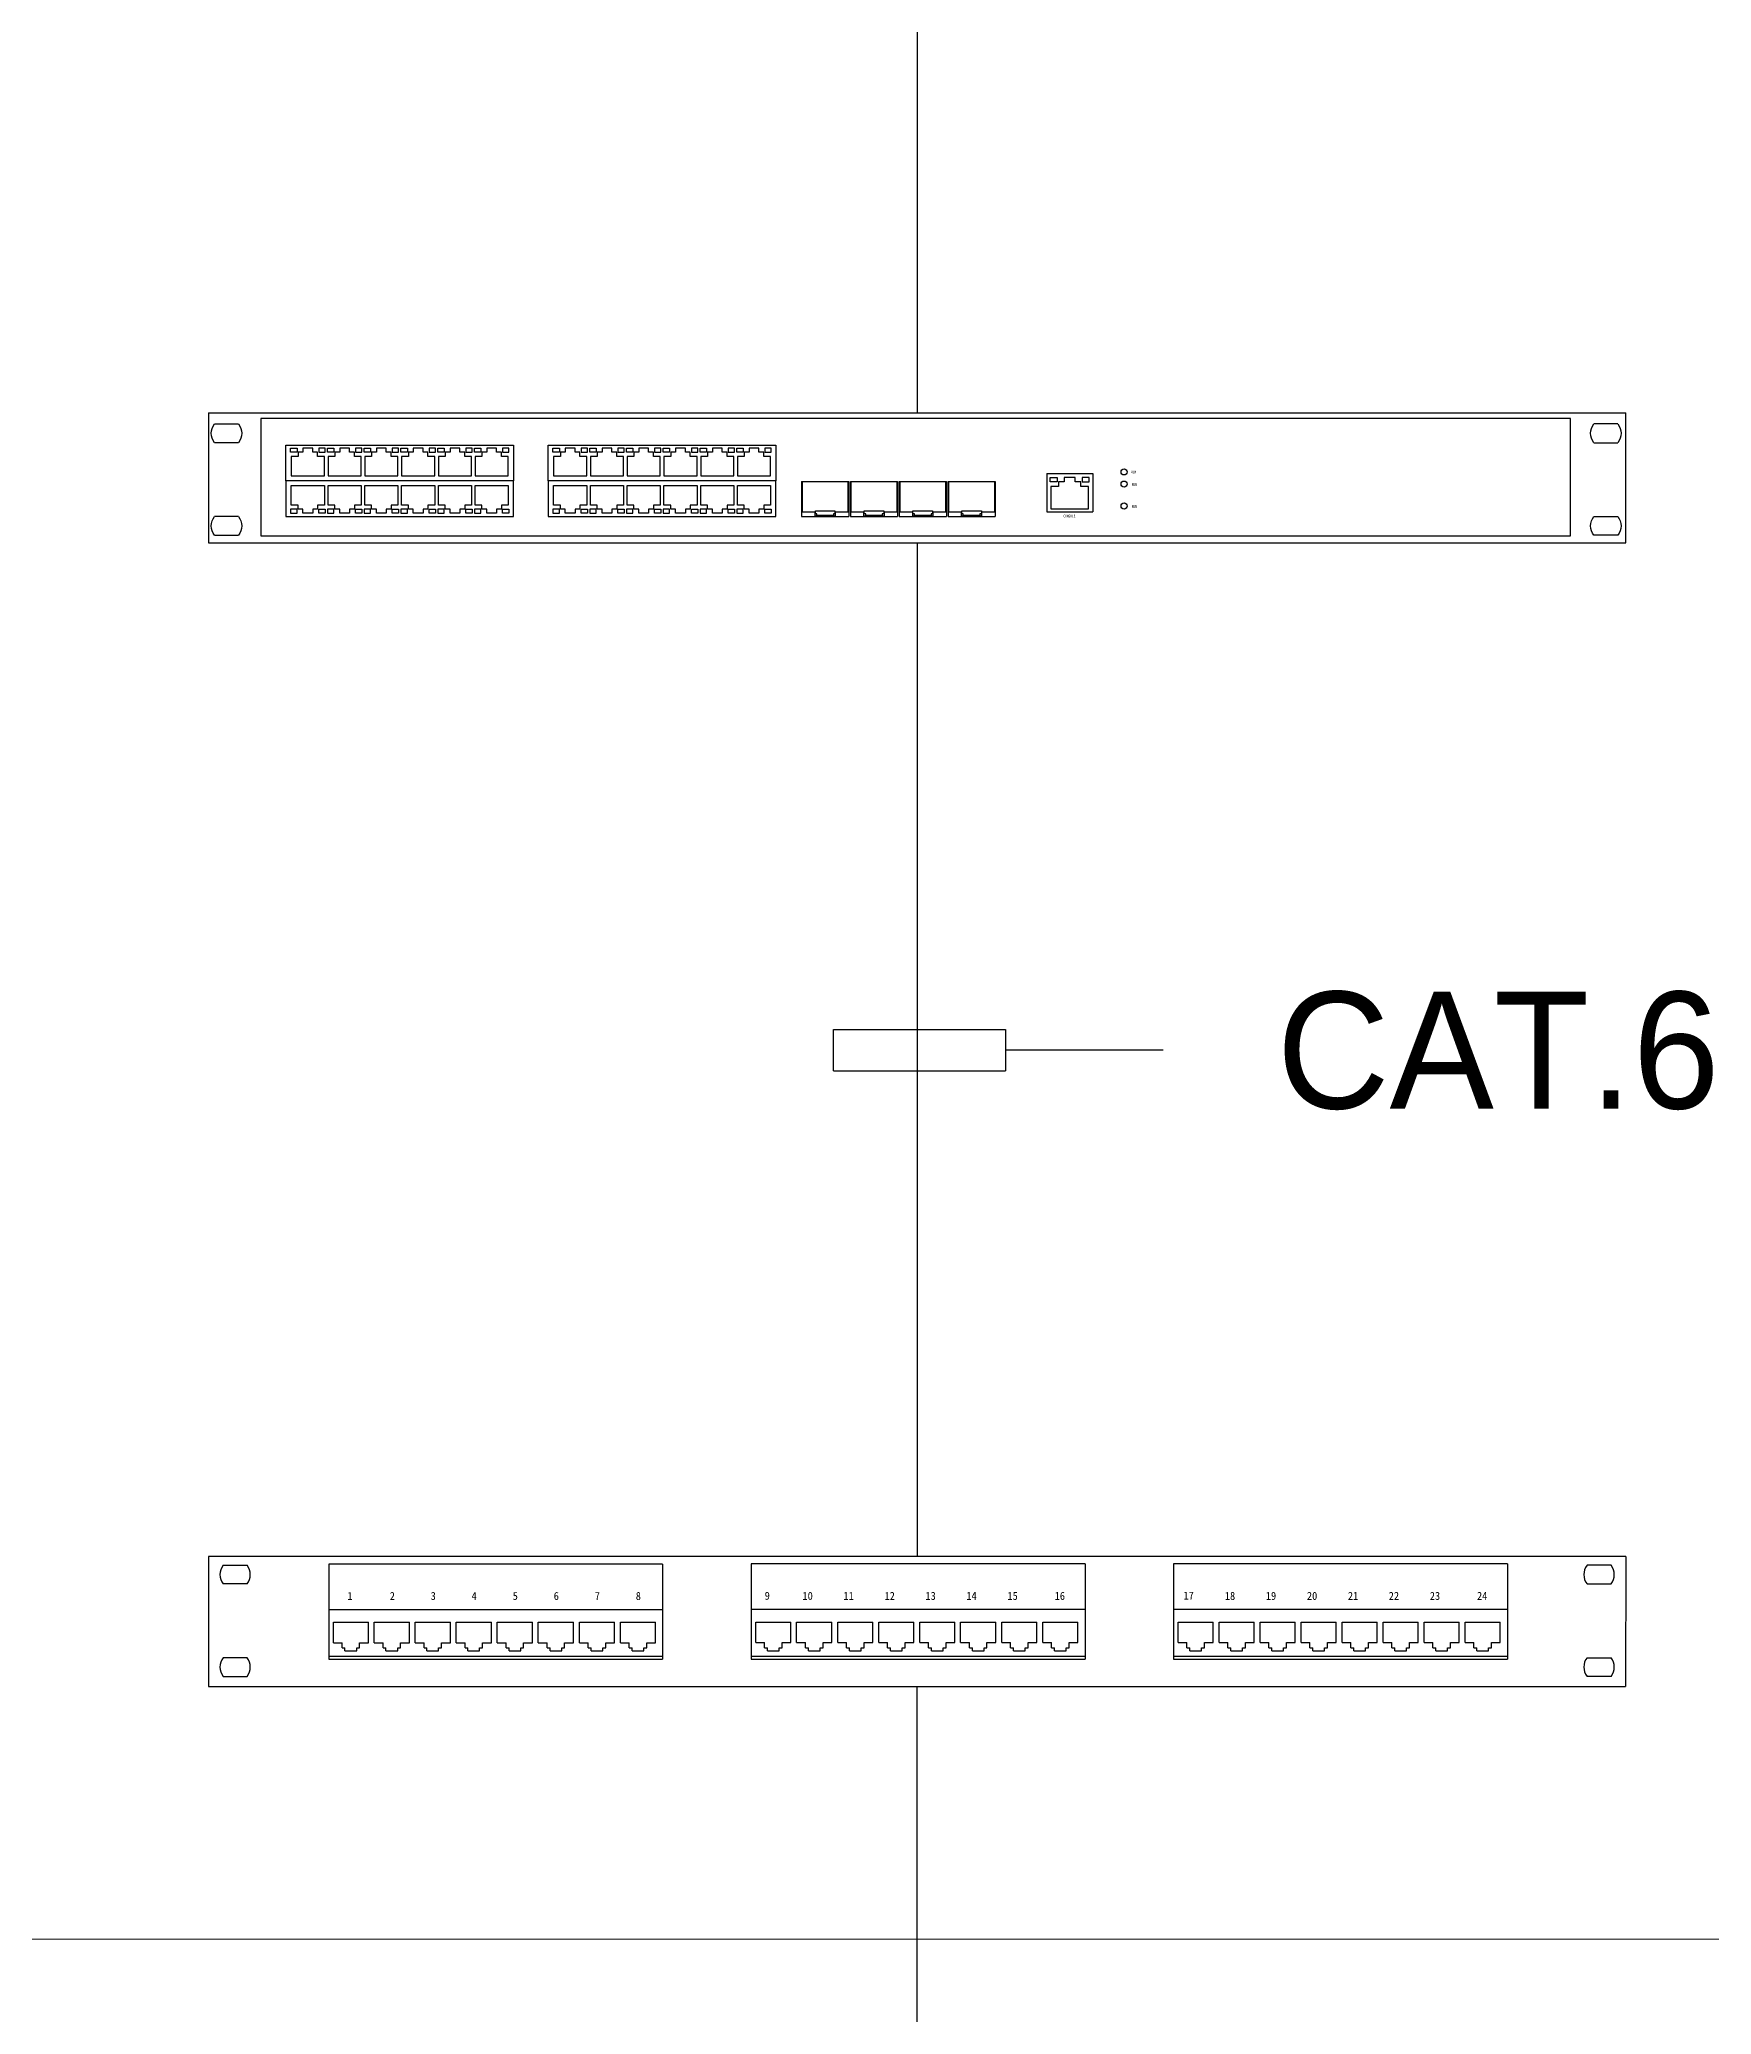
# Model space of a CAD drawing. Header units: millimetres. Extents: x 0 to 84100, y 0 to 29700.
# Drawn here: x 21038 to 22755, y 15582 to 17610 of the extents above; entities that cross this region are included whole.
import ezdxf
from ezdxf.enums import TextEntityAlignment as Align

# ---------------------------------------------------------------- set-up
doc = ezdxf.new("R2010")
doc.units = ezdxf.units.MM
doc.header["$LTSCALE"] = 1000
doc.layers.add('KEC-TEXT', color=6, linetype='Continuous')
doc.styles.add('나눔고딕', font='')
doc.styles.add('돋움체', font='')
doc.styles.get('나눔고딕').set_extended_font_data('나눔고딕')
doc.styles.get('돋움체').set_extended_font_data('DotumChe')

# ---------------------------------------------------------------- blocks, each defined once
blk = doc.blocks.new('*U21')
at = {"color": 0, "lineweight": -3}
for p, q in [((0, 44.5), (0, 0)), ((2.04, 40.65), (10.26, 40.65)), ((57.67, 42.53), (17.91, 42.53)), ((17.91, 42.53), (17.91, 2.38)), ((466.09, 42.53), (57.67, 42.53)), ((466.09, 2.38), (466.09, 42.53)), ((482.33, 40.65), (474.11, 40.65)), ((485, 0), (485, 44.5)), ((10.26, 34.23), (2.04, 34.23)), ((474.11, 34.23), (482.33, 34.23)), ((10.26, 8.96), (2.04, 8.96)), ((474.11, 8.96), (482.33, 8.96)), ((2.04, 2.54), (10.26, 2.54)), ((17.91, 2.38), (466.09, 2.38)), ((482.33, 2.54), (474.11, 2.54)), ((482.33, 2.54), (474.11, 2.54))]:
    blk.add_line(p, q, dxfattribs=at)
at = {"color": 0}
for p, q in [((0, 44.5), (485, 44.5)), ((26.5, 33.39), (104.42, 33.39)), ((26.5, 21.19), (26.5, 33.39)), ((28.1, 30.94), (28.1, 32.32)), ((28.1, 32.32), (30.29, 32.32)), ((30.29, 30.94), (28.1, 30.94)), ((28.34, 29.56), (28.34, 22.84)), ((30.64, 29.56), (28.34, 29.56)), ((30.29, 32.32), (30.29, 30.94)), ((32.32, 30.94), (30.64, 30.94)), ((30.64, 30.94), (30.64, 29.56)), ((35.68, 32.32), (32.32, 32.32)), ((32.32, 32.32), (32.32, 30.94)), ((35.68, 30.94), (35.68, 32.32)), ((37.35, 30.94), (35.68, 30.94)), ((37.35, 29.56), (37.35, 30.94)), ((39.65, 29.56), (37.35, 29.56)), ((39.89, 32.32), (37.7, 32.32)), ((37.7, 32.32), (37.7, 30.94)), ((37.7, 30.94), (39.89, 30.94)), ((39.65, 22.84), (39.65, 29.56)), ((39.89, 30.94), (39.89, 32.32)), ((40.69, 30.94), (40.69, 32.32)), ((40.69, 32.32), (42.87, 32.32)), ((42.87, 30.94), (40.69, 30.94)), ((40.93, 29.56), (40.93, 22.84)), ((43.22, 29.56), (40.93, 29.56)), ((42.87, 32.32), (42.87, 30.94)), ((44.9, 30.94), (43.22, 30.94)), ((43.22, 30.94), (43.22, 29.56)), ((48.26, 32.32), (44.9, 32.32)), ((44.9, 32.32), (44.9, 30.94)), ((48.26, 30.94), (48.26, 32.32)), ((49.94, 30.94), (48.26, 30.94)), ((49.94, 29.56), (49.94, 30.94)), ((52.24, 29.56), (49.94, 29.56)), ((52.47, 32.32), (50.29, 32.32)), ((50.29, 32.32), (50.29, 30.94)), ((50.29, 30.94), (52.47, 30.94)), ((52.24, 22.84), (52.24, 29.56)), ((52.47, 30.94), (52.47, 32.32)), ((53.28, 30.94), (53.28, 32.32)), ((53.28, 32.32), (55.46, 32.32)), ((55.46, 30.94), (53.28, 30.94)), ((53.51, 29.56), (53.51, 22.84)), ((55.81, 29.56), (53.51, 29.56)), ((55.46, 32.32), (55.46, 30.94)), ((57.49, 30.94), (55.81, 30.94)), ((55.81, 30.94), (55.81, 29.56)), ((60.85, 32.32), (57.49, 32.32)), ((57.49, 32.32), (57.49, 30.94)), ((60.85, 30.94), (60.85, 32.32)), ((62.53, 30.94), (60.85, 30.94)), ((62.53, 29.56), (62.53, 30.94)), ((64.82, 29.56), (62.53, 29.56)), ((65.06, 32.32), (62.88, 32.32)), ((62.88, 32.32), (62.88, 30.94)), ((62.88, 30.94), (65.06, 30.94)), ((64.82, 22.84), (64.82, 29.56)), ((65.06, 30.94), (65.06, 32.32)), ((65.86, 30.94), (65.86, 32.32)), ((65.86, 32.32), (68.05, 32.32)), ((68.05, 30.94), (65.86, 30.94)), ((66.1, 29.56), (66.1, 22.84)), ((68.4, 29.56), (66.1, 29.56)), ((68.05, 32.32), (68.05, 30.94)), ((70.07, 30.94), (68.4, 30.94)), ((68.4, 30.94), (68.4, 29.56)), ((73.43, 32.32), (70.07, 32.32)), ((70.07, 32.32), (70.07, 30.94)), ((73.43, 30.94), (73.43, 32.32)), ((75.11, 30.94), (73.43, 30.94)), ((75.11, 29.56), (75.11, 30.94)), ((77.41, 29.56), (75.11, 29.56)), ((77.65, 32.32), (75.46, 32.32)), ((75.46, 32.32), (75.46, 30.94)), ((75.46, 30.94), (77.65, 30.94)), ((77.41, 22.84), (77.41, 29.56)), ((77.65, 30.94), (77.65, 32.32)), ((78.45, 30.94), (78.45, 32.32)), ((78.45, 32.32), (80.63, 32.32)), ((80.63, 30.94), (78.45, 30.94)), ((78.68, 29.56), (78.68, 22.84)), ((80.98, 29.56), (78.68, 29.56)), ((80.63, 32.32), (80.63, 30.94)), ((82.66, 30.94), (80.98, 30.94)), ((80.98, 30.94), (80.98, 29.56)), ((86.02, 32.32), (82.66, 32.32)), ((82.66, 32.32), (82.66, 30.94)), ((86.02, 30.94), (86.02, 32.32)), ((87.7, 30.94), (86.02, 30.94)), ((87.7, 29.56), (87.7, 30.94)), ((90, 29.56), (87.7, 29.56)), ((90.23, 32.32), (88.05, 32.32)), ((88.05, 32.32), (88.05, 30.94)), ((88.05, 30.94), (90.23, 30.94)), ((90, 22.84), (90, 29.56)), ((90.23, 30.94), (90.23, 32.32)), ((91.03, 30.94), (91.03, 32.32)), ((91.03, 32.32), (93.22, 32.32)), ((93.22, 30.94), (91.03, 30.94)), ((91.27, 29.56), (91.27, 22.84)), ((93.57, 29.56), (91.27, 29.56)), ((93.22, 32.32), (93.22, 30.94)), ((95.25, 30.94), (93.57, 30.94)), ((93.57, 30.94), (93.57, 29.56)), ((98.61, 32.32), (95.25, 32.32)), ((95.25, 32.32), (95.25, 30.94)), ((98.61, 30.94), (98.61, 32.32)), ((100.29, 30.94), (98.61, 30.94)), ((100.29, 29.56), (100.29, 30.94)), ((102.58, 29.56), (100.29, 29.56)), ((102.82, 32.32), (100.63, 32.32)), ((100.63, 32.32), (100.63, 30.94)), ((100.63, 30.94), (102.82, 30.94)), ((102.58, 22.84), (102.58, 29.56)), ((102.82, 30.94), (102.82, 32.32)), ((104.42, 33.39), (104.42, 21.19)), ((116.28, 33.39), (194.2, 33.39)), ((116.28, 21.19), (116.28, 33.39)), ((117.88, 30.94), (117.88, 32.32)), ((117.88, 32.32), (120.07, 32.32)), ((120.07, 30.94), (117.88, 30.94)), ((118.12, 29.56), (118.12, 22.84)), ((120.42, 29.56), (118.12, 29.56)), ((120.07, 32.32), (120.07, 30.94)), ((122.1, 30.94), (120.42, 30.94)), ((120.42, 30.94), (120.42, 29.56)), ((125.45, 32.32), (122.1, 32.32)), ((122.1, 32.32), (122.1, 30.94)), ((125.45, 30.94), (125.45, 32.32)), ((127.13, 30.94), (125.45, 30.94)), ((127.13, 29.56), (127.13, 30.94)), ((129.43, 29.56), (127.13, 29.56)), ((129.67, 32.32), (127.48, 32.32)), ((127.48, 32.32), (127.48, 30.94)), ((127.48, 30.94), (129.67, 30.94)), ((129.43, 22.84), (129.43, 29.56)), ((129.67, 30.94), (129.67, 32.32)), ((130.47, 30.94), (130.47, 32.32)), ((130.47, 32.32), (132.65, 32.32)), ((132.65, 30.94), (130.47, 30.94)), ((130.7, 29.56), (130.7, 22.84)), ((133, 29.56), (130.7, 29.56)), ((132.65, 32.32), (132.65, 30.94)), ((134.68, 30.94), (133, 30.94)), ((133, 30.94), (133, 29.56)), ((138.04, 32.32), (134.68, 32.32)), ((134.68, 32.32), (134.68, 30.94)), ((138.04, 30.94), (138.04, 32.32)), ((139.72, 30.94), (138.04, 30.94)), ((139.72, 29.56), (139.72, 30.94)), ((142.02, 29.56), (139.72, 29.56)), ((142.25, 32.32), (140.07, 32.32)), ((140.07, 32.32), (140.07, 30.94)), ((140.07, 30.94), (142.25, 30.94)), ((142.02, 22.84), (142.02, 29.56)), ((142.25, 30.94), (142.25, 32.32)), ((143.05, 30.94), (143.05, 32.32)), ((143.05, 32.32), (145.24, 32.32)), ((145.24, 30.94), (143.05, 30.94)), ((143.29, 29.56), (143.29, 22.84)), ((145.59, 29.56), (143.29, 29.56)), ((145.24, 32.32), (145.24, 30.94)), ((147.27, 30.94), (145.59, 30.94)), ((145.59, 30.94), (145.59, 29.56)), ((150.63, 32.32), (147.27, 32.32)), ((147.27, 32.32), (147.27, 30.94)), ((150.63, 30.94), (150.63, 32.32)), ((152.31, 30.94), (150.63, 30.94)), ((152.31, 29.56), (152.31, 30.94)), ((154.6, 29.56), (152.31, 29.56)), ((154.84, 32.32), (152.66, 32.32)), ((152.66, 32.32), (152.66, 30.94)), ((152.66, 30.94), (154.84, 30.94)), ((154.6, 22.84), (154.6, 29.56)), ((154.84, 30.94), (154.84, 32.32)), ((155.64, 30.94), (155.64, 32.32)), ((155.64, 32.32), (157.82, 32.32)), ((157.82, 30.94), (155.64, 30.94)), ((155.88, 29.56), (155.88, 22.84)), ((158.17, 29.56), (155.88, 29.56)), ((157.82, 32.32), (157.82, 30.94)), ((159.85, 30.94), (158.17, 30.94)), ((158.17, 30.94), (158.17, 29.56)), ((163.21, 32.32), (159.85, 32.32)), ((159.85, 32.32), (159.85, 30.94)), ((163.21, 30.94), (163.21, 32.32)), ((164.89, 30.94), (163.21, 30.94)), ((164.89, 29.56), (164.89, 30.94)), ((167.19, 29.56), (164.89, 29.56)), ((167.42, 32.32), (165.24, 32.32)), ((165.24, 32.32), (165.24, 30.94)), ((165.24, 30.94), (167.42, 30.94)), ((167.19, 22.84), (167.19, 29.56)), ((167.42, 30.94), (167.42, 32.32)), ((168.23, 30.94), (168.23, 32.32)), ((168.23, 32.32), (170.41, 32.32)), ((170.41, 30.94), (168.23, 30.94)), ((168.46, 29.56), (168.46, 22.84)), ((170.76, 29.56), (168.46, 29.56)), ((170.41, 32.32), (170.41, 30.94)), ((172.44, 30.94), (170.76, 30.94)), ((170.76, 30.94), (170.76, 29.56)), ((175.8, 32.32), (172.44, 32.32)), ((172.44, 32.32), (172.44, 30.94)), ((175.8, 30.94), (175.8, 32.32)), ((177.48, 30.94), (175.8, 30.94)), ((177.48, 29.56), (177.48, 30.94)), ((179.77, 29.56), (177.48, 29.56)), ((180.01, 32.32), (177.83, 32.32)), ((177.83, 32.32), (177.83, 30.94)), ((177.83, 30.94), (180.01, 30.94)), ((179.77, 22.84), (179.77, 29.56)), ((180.01, 30.94), (180.01, 32.32)), ((180.81, 30.94), (180.81, 32.32)), ((180.81, 32.32), (183, 32.32)), ((183, 30.94), (180.81, 30.94)), ((181.05, 29.56), (181.05, 22.84)), ((183.35, 29.56), (181.05, 29.56)), ((183, 32.32), (183, 30.94)), ((185.03, 30.94), (183.35, 30.94)), ((183.35, 30.94), (183.35, 29.56)), ((188.38, 32.32), (185.03, 32.32)), ((185.03, 32.32), (185.03, 30.94)), ((188.38, 30.94), (188.38, 32.32)), ((190.06, 30.94), (188.38, 30.94)), ((190.06, 29.56), (190.06, 30.94)), ((192.36, 29.56), (190.06, 29.56)), ((192.6, 32.32), (190.41, 32.32)), ((190.41, 32.32), (190.41, 30.94)), ((190.41, 30.94), (192.6, 30.94)), ((192.36, 22.84), (192.36, 29.56)), ((192.6, 30.94), (192.6, 32.32)), ((194.2, 33.39), (194.2, 21.19)), ((104.42, 21.19), (26.5, 21.19)), ((104.42, 21.19), (26.5, 21.19)), ((26.5, 21.19), (26.5, 9)), ((28.34, 22.84), (39.65, 22.84)), ((40.93, 22.84), (52.24, 22.84)), ((53.51, 22.84), (64.82, 22.84)), ((66.1, 22.84), (77.41, 22.84)), ((78.68, 22.84), (90, 22.84)), ((91.27, 22.84), (102.58, 22.84)), ((104.42, 9), (104.42, 21.19)), ((194.2, 21.19), (116.28, 21.19)), ((194.2, 21.19), (116.28, 21.19)), ((116.28, 21.19), (116.28, 9)), ((118.12, 22.84), (129.43, 22.84)), ((130.7, 22.84), (142.02, 22.84)), ((143.29, 22.84), (154.6, 22.84)), ((155.88, 22.84), (167.19, 22.84)), ((168.46, 22.84), (179.77, 22.84)), ((181.05, 22.84), (192.36, 22.84)), ((194.2, 9), (194.2, 21.19)), ((218.94, 20.82), (203.13, 20.82)), ((203.13, 20.82), (203.13, 10.54)), ((218.94, 10.54), (218.94, 20.82)), ((235.65, 20.82), (219.84, 20.82)), ((219.84, 20.82), (219.84, 10.54)), ((235.65, 10.54), (235.65, 20.82)), ((252.35, 20.82), (236.54, 20.82)), ((236.54, 20.82), (236.54, 10.54)), ((252.35, 10.54), (252.35, 20.82)), ((269.06, 20.82), (253.25, 20.82)), ((253.25, 20.82), (253.25, 10.54)), ((269.06, 10.54), (269.06, 20.82)), ((287.99, 20.79), (287.99, 22.36)), ((287.99, 22.36), (290.48, 22.36)), ((290.48, 20.79), (287.99, 20.79)), ((290.48, 22.36), (290.48, 20.79)), ((292.79, 20.79), (290.88, 20.79)), ((290.88, 20.79), (290.88, 19.22)), ((296.62, 22.36), (292.79, 22.36)), ((292.79, 22.36), (292.79, 20.79)), ((296.62, 20.79), (296.62, 22.36)), ((298.54, 20.79), (296.62, 20.79)), ((298.54, 19.22), (298.54, 20.79)), ((301.43, 22.36), (298.94, 22.36)), ((298.94, 22.36), (298.94, 20.79)), ((298.94, 20.79), (301.43, 20.79)), ((301.43, 20.79), (301.43, 22.36)), ((28.34, 12.82), (28.34, 19.55)), ((28.34, 19.55), (39.65, 19.55)), ((39.65, 19.55), (39.65, 12.82)), ((40.93, 12.82), (40.93, 19.55)), ((40.93, 19.55), (52.24, 19.55)), ((52.24, 19.55), (52.24, 12.82)), ((53.51, 12.82), (53.51, 19.55)), ((53.51, 19.55), (64.82, 19.55)), ((64.82, 19.55), (64.82, 12.82)), ((66.1, 12.82), (66.1, 19.55)), ((66.1, 19.55), (77.41, 19.55)), ((77.41, 19.55), (77.41, 12.82)), ((78.68, 12.82), (78.68, 19.55)), ((78.68, 19.55), (90, 19.55)), ((90, 19.55), (90, 12.82)), ((91.27, 12.82), (91.27, 19.55)), ((91.27, 19.55), (102.58, 19.55)), ((102.58, 19.55), (102.58, 12.82)), ((118.12, 12.82), (118.12, 19.55)), ((118.12, 19.55), (129.43, 19.55)), ((129.43, 19.55), (129.43, 12.82)), ((130.7, 12.82), (130.7, 19.55)), ((130.7, 19.55), (142.02, 19.55)), ((142.02, 19.55), (142.02, 12.82)), ((143.29, 12.82), (143.29, 19.55)), ((143.29, 19.55), (154.6, 19.55)), ((154.6, 19.55), (154.6, 12.82)), ((155.88, 12.82), (155.88, 19.55)), ((155.88, 19.55), (167.19, 19.55)), ((167.19, 19.55), (167.19, 12.82)), ((168.46, 12.82), (168.46, 19.55)), ((168.46, 19.55), (179.77, 19.55)), ((179.77, 19.55), (179.77, 12.82)), ((181.05, 12.82), (181.05, 19.55)), ((181.05, 19.55), (192.36, 19.55)), ((192.36, 19.55), (192.36, 12.82)), ((288.26, 19.22), (288.26, 11.55)), ((290.88, 19.22), (288.26, 19.22)), ((301.16, 19.22), (298.54, 19.22)), ((301.16, 11.55), (301.16, 19.22)), ((26.5, 9), (104.42, 9)), ((30.29, 11.45), (28.1, 11.45)), ((28.1, 11.45), (28.1, 10.07)), ((28.1, 10.07), (30.29, 10.07)), ((30.64, 12.82), (28.34, 12.82)), ((30.29, 10.07), (30.29, 11.45)), ((30.64, 11.45), (30.64, 12.82)), ((32.32, 11.45), (30.64, 11.45)), ((32.32, 10.07), (32.32, 11.45)), ((35.68, 10.07), (32.32, 10.07)), ((37.35, 11.45), (35.68, 11.45)), ((35.68, 11.45), (35.68, 10.07)), ((39.65, 12.82), (37.35, 12.82)), ((37.35, 12.82), (37.35, 11.45)), ((37.7, 11.45), (39.89, 11.45)), ((37.7, 10.07), (37.7, 11.45)), ((39.89, 10.07), (37.7, 10.07)), ((39.89, 11.45), (39.89, 10.07)), ((42.87, 11.45), (40.69, 11.45)), ((40.69, 11.45), (40.69, 10.07)), ((40.69, 10.07), (42.87, 10.07)), ((43.22, 12.82), (40.93, 12.82)), ((42.87, 10.07), (42.87, 11.45)), ((43.22, 11.45), (43.22, 12.82)), ((44.9, 11.45), (43.22, 11.45)), ((44.9, 10.07), (44.9, 11.45)), ((48.26, 10.07), (44.9, 10.07)), ((49.94, 11.45), (48.26, 11.45)), ((48.26, 11.45), (48.26, 10.07)), ((52.24, 12.82), (49.94, 12.82)), ((49.94, 12.82), (49.94, 11.45)), ((50.29, 11.45), (52.47, 11.45)), ((50.29, 10.07), (50.29, 11.45)), ((52.47, 10.07), (50.29, 10.07)), ((52.47, 11.45), (52.47, 10.07)), ((55.46, 11.45), (53.28, 11.45)), ((53.28, 11.45), (53.28, 10.07)), ((53.28, 10.07), (55.46, 10.07)), ((55.81, 12.82), (53.51, 12.82)), ((55.46, 10.07), (55.46, 11.45)), ((55.81, 11.45), (55.81, 12.82)), ((57.49, 11.45), (55.81, 11.45)), ((57.49, 10.07), (57.49, 11.45)), ((60.85, 10.07), (57.49, 10.07)), ((62.53, 11.45), (60.85, 11.45)), ((60.85, 11.45), (60.85, 10.07)), ((64.82, 12.82), (62.53, 12.82)), ((62.53, 12.82), (62.53, 11.45)), ((62.88, 11.45), (65.06, 11.45)), ((62.88, 10.07), (62.88, 11.45)), ((65.06, 10.07), (62.88, 10.07)), ((65.06, 11.45), (65.06, 10.07)), ((68.05, 11.45), (65.86, 11.45)), ((65.86, 11.45), (65.86, 10.07)), ((65.86, 10.07), (68.05, 10.07)), ((68.4, 12.82), (66.1, 12.82)), ((68.05, 10.07), (68.05, 11.45)), ((68.4, 11.45), (68.4, 12.82)), ((70.07, 11.45), (68.4, 11.45)), ((70.07, 10.07), (70.07, 11.45)), ((73.43, 10.07), (70.07, 10.07)), ((75.11, 11.45), (73.43, 11.45)), ((73.43, 11.45), (73.43, 10.07)), ((77.41, 12.82), (75.11, 12.82)), ((75.11, 12.82), (75.11, 11.45)), ((75.46, 11.45), (77.65, 11.45)), ((75.46, 10.07), (75.46, 11.45)), ((77.65, 10.07), (75.46, 10.07)), ((77.65, 11.45), (77.65, 10.07)), ((80.63, 11.45), (78.45, 11.45)), ((78.45, 11.45), (78.45, 10.07)), ((78.45, 10.07), (80.63, 10.07)), ((80.98, 12.82), (78.68, 12.82)), ((80.63, 10.07), (80.63, 11.45)), ((80.98, 11.45), (80.98, 12.82)), ((82.66, 11.45), (80.98, 11.45)), ((82.66, 10.07), (82.66, 11.45)), ((86.02, 10.07), (82.66, 10.07)), ((87.7, 11.45), (86.02, 11.45)), ((86.02, 11.45), (86.02, 10.07)), ((90, 12.82), (87.7, 12.82)), ((87.7, 12.82), (87.7, 11.45)), ((88.05, 11.45), (90.23, 11.45)), ((88.05, 10.07), (88.05, 11.45)), ((90.23, 10.07), (88.05, 10.07)), ((90.23, 11.45), (90.23, 10.07)), ((93.22, 11.45), (91.03, 11.45)), ((91.03, 11.45), (91.03, 10.07)), ((91.03, 10.07), (93.22, 10.07)), ((93.57, 12.82), (91.27, 12.82)), ((93.22, 10.07), (93.22, 11.45)), ((93.57, 11.45), (93.57, 12.82)), ((95.25, 11.45), (93.57, 11.45)), ((95.25, 10.07), (95.25, 11.45)), ((98.61, 10.07), (95.25, 10.07)), ((100.29, 11.45), (98.61, 11.45)), ((98.61, 11.45), (98.61, 10.07)), ((102.58, 12.82), (100.29, 12.82)), ((100.29, 12.82), (100.29, 11.45)), ((100.63, 11.45), (102.82, 11.45)), ((100.63, 10.07), (100.63, 11.45)), ((102.82, 10.07), (100.63, 10.07)), ((102.82, 11.45), (102.82, 10.07)), ((116.28, 9), (194.2, 9)), ((120.07, 11.45), (117.88, 11.45)), ((117.88, 11.45), (117.88, 10.07)), ((117.88, 10.07), (120.07, 10.07)), ((120.42, 12.82), (118.12, 12.82)), ((120.07, 10.07), (120.07, 11.45)), ((120.42, 11.45), (120.42, 12.82)), ((122.1, 11.45), (120.42, 11.45)), ((122.1, 10.07), (122.1, 11.45)), ((125.45, 10.07), (122.1, 10.07)), ((127.13, 11.45), (125.45, 11.45)), ((125.45, 11.45), (125.45, 10.07)), ((129.43, 12.82), (127.13, 12.82)), ((127.13, 12.82), (127.13, 11.45)), ((127.48, 11.45), (129.67, 11.45)), ((127.48, 10.07), (127.48, 11.45)), ((129.67, 10.07), (127.48, 10.07)), ((129.67, 11.45), (129.67, 10.07)), ((132.65, 11.45), (130.47, 11.45)), ((130.47, 11.45), (130.47, 10.07)), ((130.47, 10.07), (132.65, 10.07)), ((133, 12.82), (130.7, 12.82)), ((132.65, 10.07), (132.65, 11.45)), ((133, 11.45), (133, 12.82)), ((134.68, 11.45), (133, 11.45)), ((134.68, 10.07), (134.68, 11.45)), ((138.04, 10.07), (134.68, 10.07)), ((139.72, 11.45), (138.04, 11.45)), ((138.04, 11.45), (138.04, 10.07)), ((142.02, 12.82), (139.72, 12.82)), ((139.72, 12.82), (139.72, 11.45)), ((140.07, 11.45), (142.25, 11.45)), ((140.07, 10.07), (140.07, 11.45)), ((142.25, 10.07), (140.07, 10.07)), ((142.25, 11.45), (142.25, 10.07)), ((145.24, 11.45), (143.05, 11.45)), ((143.05, 11.45), (143.05, 10.07)), ((143.05, 10.07), (145.24, 10.07)), ((145.59, 12.82), (143.29, 12.82)), ((145.24, 10.07), (145.24, 11.45)), ((145.59, 11.45), (145.59, 12.82)), ((147.27, 11.45), (145.59, 11.45)), ((147.27, 10.07), (147.27, 11.45)), ((150.63, 10.07), (147.27, 10.07)), ((152.31, 11.45), (150.63, 11.45)), ((150.63, 11.45), (150.63, 10.07)), ((154.6, 12.82), (152.31, 12.82)), ((152.31, 12.82), (152.31, 11.45)), ((152.66, 11.45), (154.84, 11.45)), ((152.66, 10.07), (152.66, 11.45)), ((154.84, 10.07), (152.66, 10.07)), ((154.84, 11.45), (154.84, 10.07)), ((157.82, 11.45), (155.64, 11.45)), ((155.64, 11.45), (155.64, 10.07)), ((155.64, 10.07), (157.82, 10.07)), ((158.17, 12.82), (155.88, 12.82)), ((157.82, 10.07), (157.82, 11.45)), ((158.17, 11.45), (158.17, 12.82)), ((159.85, 11.45), (158.17, 11.45)), ((159.85, 10.07), (159.85, 11.45)), ((163.21, 10.07), (159.85, 10.07)), ((164.89, 11.45), (163.21, 11.45)), ((163.21, 11.45), (163.21, 10.07)), ((167.19, 12.82), (164.89, 12.82)), ((164.89, 12.82), (164.89, 11.45)), ((165.24, 11.45), (167.42, 11.45)), ((165.24, 10.07), (165.24, 11.45)), ((167.42, 10.07), (165.24, 10.07)), ((167.42, 11.45), (167.42, 10.07)), ((170.41, 11.45), (168.23, 11.45)), ((168.23, 11.45), (168.23, 10.07)), ((168.23, 10.07), (170.41, 10.07)), ((170.76, 12.82), (168.46, 12.82)), ((170.41, 10.07), (170.41, 11.45)), ((170.76, 11.45), (170.76, 12.82)), ((172.44, 11.45), (170.76, 11.45)), ((172.44, 10.07), (172.44, 11.45)), ((175.8, 10.07), (172.44, 10.07)), ((177.48, 11.45), (175.8, 11.45)), ((175.8, 11.45), (175.8, 10.07)), ((179.77, 12.82), (177.48, 12.82)), ((177.48, 12.82), (177.48, 11.45)), ((177.83, 11.45), (180.01, 11.45)), ((177.83, 10.07), (177.83, 11.45)), ((180.01, 10.07), (177.83, 10.07)), ((180.01, 11.45), (180.01, 10.07)), ((183, 11.45), (180.81, 11.45)), ((180.81, 11.45), (180.81, 10.07)), ((180.81, 10.07), (183, 10.07)), ((183.35, 12.82), (181.05, 12.82)), ((183, 10.07), (183, 11.45)), ((183.35, 11.45), (183.35, 12.82)), ((185.03, 11.45), (183.35, 11.45)), ((185.03, 10.07), (185.03, 11.45)), ((188.38, 10.07), (185.03, 10.07)), ((190.06, 11.45), (188.38, 11.45)), ((188.38, 11.45), (188.38, 10.07)), ((192.36, 12.82), (190.06, 12.82)), ((190.06, 12.82), (190.06, 11.45)), ((190.41, 11.45), (192.6, 11.45)), ((190.41, 10.07), (190.41, 11.45)), ((192.6, 10.07), (190.41, 10.07)), ((192.6, 11.45), (192.6, 10.07)), ((203.13, 10.54), (207.48, 10.54)), ((207.48, 10.54), (207.48, 9.14)), ((207.48, 9.14), (214.6, 9.14)), ((207.68, 10.92), (214.4, 10.92)), ((207.68, 9.87), (207.68, 10.92)), ((208.21, 9.87), (207.68, 9.87)), ((208.21, 9.34), (208.21, 9.87)), ((213.87, 9.34), (208.21, 9.34)), ((214.4, 9.87), (213.87, 9.87)), ((213.87, 9.87), (213.87, 9.34)), ((214.4, 10.92), (214.4, 9.87)), ((214.6, 9.14), (214.6, 10.54)), ((214.6, 10.54), (218.94, 10.54)), ((219.84, 10.54), (224.18, 10.54)), ((224.18, 10.54), (224.18, 9.14)), ((224.18, 9.14), (231.3, 9.14)), ((224.38, 10.92), (231.1, 10.92)), ((224.38, 9.87), (224.38, 10.92)), ((224.91, 9.87), (224.38, 9.87)), ((224.91, 9.34), (224.91, 9.87)), ((230.57, 9.34), (224.91, 9.34)), ((231.1, 9.87), (230.57, 9.87)), ((230.57, 9.87), (230.57, 9.34)), ((231.1, 10.92), (231.1, 9.87)), ((231.3, 9.14), (231.3, 10.54)), ((231.3, 10.54), (235.65, 10.54)), ((236.54, 10.54), (240.89, 10.54)), ((240.89, 10.54), (240.89, 9.14)), ((240.89, 9.14), (248.01, 9.14)), ((241.09, 10.92), (247.81, 10.92)), ((241.09, 9.87), (241.09, 10.92)), ((241.62, 9.87), (241.09, 9.87)), ((241.62, 9.34), (241.62, 9.87)), ((247.28, 9.34), (241.62, 9.34)), ((247.81, 9.87), (247.28, 9.87)), ((247.28, 9.87), (247.28, 9.34)), ((247.81, 10.92), (247.81, 9.87)), ((248.01, 9.14), (248.01, 10.54)), ((248.01, 10.54), (252.35, 10.54)), ((253.25, 10.54), (257.59, 10.54)), ((257.59, 10.54), (257.59, 9.14)), ((257.59, 9.14), (264.71, 9.14)), ((257.79, 10.92), (264.51, 10.92)), ((257.79, 9.87), (257.79, 10.92)), ((258.32, 9.87), (257.79, 9.87)), ((258.32, 9.34), (258.32, 9.87)), ((263.98, 9.34), (258.32, 9.34)), ((264.51, 9.87), (263.98, 9.87)), ((263.98, 9.87), (263.98, 9.34)), ((264.51, 10.92), (264.51, 9.87)), ((264.71, 9.14), (264.71, 10.54)), ((264.71, 10.54), (269.06, 10.54)), ((288.26, 11.55), (301.16, 11.55)), ((0, 0), (485, 0))]:
    blk.add_line(p, q, dxfattribs=at)
at = {"color": 0, "ltscale": 2}
for p, q in [((202.96, 20.98), (202.96, 8.93)), ((202.96, 20.98), (219.11, 20.98)), ((219.11, 20.98), (219.11, 8.93)), ((219.67, 20.98), (219.67, 8.93)), ((219.67, 20.98), (235.82, 20.98)), ((235.82, 20.98), (235.82, 8.93)), ((236.37, 20.98), (236.37, 8.93)), ((236.37, 20.98), (252.52, 20.98)), ((252.52, 20.98), (252.52, 8.93)), ((253.08, 20.98), (253.08, 8.93)), ((253.08, 20.98), (269.23, 20.98)), ((269.23, 20.98), (269.23, 8.93)), ((286.85, 23.74), (286.85, 10.56)), ((286.85, 23.74), (302.64, 23.74)), ((302.64, 23.74), (302.64, 10.56)), ((202.96, 8.93), (219.11, 8.93)), ((219.67, 8.93), (235.82, 8.93)), ((236.37, 8.93), (252.52, 8.93)), ((253.08, 8.93), (269.23, 8.93)), ((286.85, 10.56), (302.64, 10.56))]:
    blk.add_line(p, q, dxfattribs=at)
at = {"color": 0}
for centre in [(313.33, 24.21), (313.33, 20.08), (313.33, 12.56)]:
    blk.add_circle(centre, 1.03, dxfattribs=at)
at = {"color": 0, "lineweight": -3, "extrusion": (0, 0, -1)}
for centre, major_axis, start_param, end_param in [((6.15, 37.44), (-5.21, 0), -0.663497, 0.662249), ((6.15, 37.44), (5.21, 0), -0.662187, 0.663558), ((478.22, 37.44), (-5.21, 0.01), -0.663982, 0.661763), ((478.22, 37.44), (5.21, 0), -0.662169, 0.663577), ((6.15, 5.75), (5.21, 0), 2.479192, 3.804938), ((6.15, 5.75), (-5.21, 0), 2.478201, 3.803946), ((478.22, 5.75), (5.21, 0), 2.479663, 3.805409), ((478.22, 5.75), (-5.21, 0), 2.478187, 3.803932)]:
    blk.add_ellipse(centre, major_axis=major_axis, ratio=1, start_param=start_param, end_param=end_param, dxfattribs=at)
at = {"color": 0, "lineweight": -3, "style": '돋움체', "width": 0.8}
for s, p in [('ALM', (315.73, 23.72)), ('RUN', (315.96, 19.44)), ('CONSOLE', (292.55, 8.66)), ('RUN', (315.96, 11.92))]:
    blk.add_text(s, height=0.939, dxfattribs=at).set_placement(p)
blk = doc.blocks.new('PPANEL')
at = {"color": 0, "lineweight": -3}
for p, q in [((0, 1906), (0, 0)), ((20777, 1906), (0, 1906)), ((214, 1779), (565, 1779)), ((1765, 1796), (1765, 401)), ((6658, 1796), (1765, 1796)), ((6658, 1796), (6658, 401)), ((12850, 1797), (7957, 1797)), ((7957, 1797), (7957, 402)), ((12850, 1797), (12850, 402)), ((19043, 1797), (14149, 1797)), ((14149, 1797), (14149, 402)), ((19043, 1797), (19043, 402)), ((20562, 1779), (20210, 1779)), ((20777, 1906), (20776, 0)), ((565, 1504), (214, 1504)), ((20210, 1504), (20562, 1504)), ((1765, 1131), (6658, 1131)), ((1830, 642), (1830, 943)), ((1830, 943), (2345, 943)), ((2345, 642), (2345, 943)), ((2430, 642), (2430, 943)), ((2430, 943), (2945, 943)), ((2945, 642), (2945, 943)), ((3031, 642), (3031, 943)), ((3031, 943), (3546, 943)), ((3546, 642), (3546, 943)), ((3632, 642), (3632, 943)), ((3632, 943), (4147, 943)), ((4147, 642), (4147, 943)), ((4234, 642), (4234, 943)), ((4234, 943), (4749, 943)), ((4749, 642), (4749, 943)), ((4835, 642), (4835, 943)), ((4835, 943), (5350, 943)), ((5350, 642), (5350, 943)), ((5437, 642), (5437, 943)), ((5437, 943), (5952, 943)), ((5952, 642), (5952, 943)), ((6038, 642), (6038, 943)), ((6038, 943), (6553, 943)), ((6553, 642), (6553, 943)), ((7957, 1132), (12850, 1132)), ((8022, 643), (8022, 943)), ((8022, 943), (8537, 943)), ((8537, 643), (8537, 943)), ((8622, 643), (8622, 943)), ((8622, 943), (9137, 943)), ((9137, 643), (9137, 943)), ((9225, 643), (9225, 943)), ((9225, 943), (9740, 943)), ((9740, 643), (9740, 943)), ((9825, 643), (9825, 943)), ((9825, 943), (10340, 943)), ((10340, 643), (10340, 943)), ((10426, 943), (10941, 943)), ((10426, 643), (10426, 943)), ((10941, 643), (10941, 943)), ((11027, 643), (11027, 943)), ((11027, 943), (11542, 943)), ((11542, 643), (11542, 943)), ((11629, 643), (11629, 943)), ((11629, 943), (12144, 943)), ((12144, 643), (12144, 943)), ((12230, 643), (12230, 943)), ((12230, 943), (12745, 943)), ((12745, 643), (12745, 943)), ((14149, 1132), (19043, 1132)), ((14214, 643), (14214, 943)), ((14214, 943), (14729, 943)), ((14729, 643), (14729, 943)), ((14815, 643), (14815, 943)), ((14815, 943), (15330, 943)), ((15330, 643), (15330, 943)), ((15417, 643), (15417, 943)), ((15417, 943), (15932, 943)), ((15932, 643), (15932, 943)), ((16018, 643), (16018, 943)), ((16018, 943), (16533, 943)), ((16533, 643), (16533, 943)), ((16618, 943), (17133, 943)), ((16618, 643), (16618, 943)), ((17133, 643), (17133, 943)), ((17219, 643), (17219, 943)), ((17219, 943), (17734, 943)), ((17734, 643), (17734, 943)), ((17821, 643), (17821, 943)), ((17821, 943), (18336, 943)), ((18336, 643), (18336, 943)), ((18422, 643), (18422, 943)), ((18422, 943), (18937, 943)), ((18937, 643), (18937, 943)), ((1830, 642), (1958, 642)), ((1958, 567), (1958, 642)), ((2216, 642), (2345, 642)), ((2216, 567), (2216, 642)), ((2430, 642), (2559, 642)), ((2559, 567), (2559, 642)), ((2817, 642), (2945, 642)), ((2817, 567), (2817, 642)), ((3031, 642), (3160, 642)), ((3160, 567), (3160, 642)), ((3417, 642), (3546, 642)), ((3417, 567), (3417, 642)), ((3632, 642), (3761, 642)), ((3761, 567), (3761, 642)), ((4018, 642), (4147, 642)), ((4018, 567), (4018, 642)), ((4234, 642), (4363, 642)), ((4363, 567), (4363, 642)), ((4620, 567), (4620, 642)), ((4620, 642), (4749, 642)), ((4835, 642), (4964, 642)), ((4964, 567), (4964, 642)), ((5221, 642), (5350, 642)), ((5221, 567), (5221, 642)), ((5437, 642), (5566, 642)), ((5566, 567), (5566, 642)), ((5823, 567), (5823, 642)), ((5823, 642), (5952, 642)), ((6038, 642), (6167, 642)), ((6167, 567), (6167, 642)), ((6424, 642), (6553, 642)), ((6424, 567), (6424, 642)), ((8022, 643), (8150, 643)), ((8150, 567), (8150, 643)), ((8408, 643), (8537, 643)), ((8408, 567), (8408, 643)), ((8622, 643), (8751, 643)), ((8751, 567), (8751, 643)), ((9009, 567), (9009, 643)), ((9009, 643), (9137, 643)), ((9225, 643), (9353, 643)), ((9353, 567), (9353, 643)), ((9611, 643), (9740, 643)), ((9611, 567), (9611, 643)), ((9825, 643), (9954, 643)), ((9954, 567), (9954, 643)), ((10212, 567), (10212, 643)), ((10212, 643), (10340, 643)), ((10426, 643), (10555, 643)), ((10555, 567), (10555, 643)), ((10813, 643), (10941, 643)), ((10813, 567), (10813, 643)), ((11027, 643), (11156, 643)), ((11156, 567), (11156, 643)), ((11413, 567), (11413, 643)), ((11413, 643), (11542, 643)), ((11629, 643), (11758, 643)), ((11758, 567), (11758, 643)), ((12016, 643), (12144, 643)), ((12016, 567), (12016, 643)), ((12230, 643), (12359, 643)), ((12359, 567), (12359, 643)), ((12616, 567), (12616, 643)), ((12616, 643), (12745, 643)), ((14214, 643), (14343, 643)), ((14343, 567), (14343, 643)), ((14600, 643), (14729, 643)), ((14600, 567), (14600, 643)), ((14815, 643), (14943, 643)), ((14943, 567), (14943, 643)), ((15201, 567), (15201, 643)), ((15201, 643), (15330, 643)), ((15417, 643), (15546, 643)), ((15546, 567), (15546, 643)), ((15803, 643), (15932, 643)), ((15803, 567), (15803, 643)), ((16018, 643), (16146, 643)), ((16146, 567), (16146, 643)), ((16404, 567), (16404, 643)), ((16404, 643), (16533, 643)), ((16618, 643), (16747, 643)), ((16747, 567), (16747, 643)), ((17005, 643), (17133, 643)), ((17005, 567), (17005, 643)), ((17219, 643), (17348, 643)), ((17348, 567), (17348, 643)), ((17605, 567), (17605, 643)), ((17605, 643), (17734, 643)), ((17821, 643), (17950, 643)), ((17950, 567), (17950, 643)), ((18208, 643), (18336, 643)), ((18208, 567), (18208, 643)), ((18422, 643), (18551, 643)), ((18551, 567), (18551, 643)), ((18808, 567), (18808, 643)), ((18808, 643), (18937, 643)), ((565, 422), (214, 422)), ((1765, 444), (6658, 444)), ((1765, 401), (6658, 401)), ((1958, 567), (2001, 567)), ((2001, 524), (2001, 567)), ((2001, 524), (2173, 524)), ((2173, 524), (2173, 567)), ((2173, 567), (2216, 567)), ((2559, 567), (2602, 567)), ((2602, 524), (2602, 567)), ((2602, 524), (2774, 524)), ((2774, 567), (2817, 567)), ((2774, 524), (2774, 567)), ((3160, 567), (3203, 567)), ((3203, 524), (3203, 567)), ((3203, 524), (3374, 524)), ((3374, 524), (3374, 567)), ((3374, 567), (3417, 567)), ((3761, 567), (3804, 567)), ((3804, 524), (3804, 567)), ((3804, 524), (3975, 524)), ((3975, 567), (4018, 567)), ((3975, 524), (3975, 567)), ((4363, 567), (4406, 567)), ((4406, 524), (4406, 567)), ((4406, 524), (4577, 524)), ((4577, 524), (4577, 567)), ((4577, 567), (4620, 567)), ((4964, 567), (5007, 567)), ((5007, 524), (5007, 567)), ((5007, 524), (5178, 524)), ((5178, 567), (5221, 567)), ((5178, 524), (5178, 567)), ((5566, 567), (5609, 567)), ((5609, 524), (5609, 567)), ((5609, 524), (5780, 524)), ((5780, 524), (5780, 567)), ((5780, 567), (5823, 567)), ((6167, 567), (6210, 567)), ((6210, 524), (6210, 567)), ((6210, 524), (6381, 524)), ((6381, 567), (6424, 567)), ((6381, 524), (6381, 567)), ((7957, 445), (12850, 445)), ((7957, 402), (12850, 402)), ((8150, 567), (8193, 567)), ((8193, 524), (8193, 567)), ((8193, 524), (8365, 524)), ((8365, 524), (8365, 567)), ((8365, 567), (8408, 567)), ((8751, 567), (8794, 567)), ((8794, 524), (8794, 567)), ((8794, 524), (8966, 524)), ((8966, 567), (9009, 567)), ((8966, 524), (8966, 567)), ((9353, 567), (9396, 567)), ((9396, 524), (9396, 567)), ((9396, 524), (9568, 524)), ((9568, 524), (9568, 567)), ((9568, 567), (9611, 567)), ((9954, 567), (9997, 567)), ((9997, 524), (9997, 567)), ((9997, 524), (10169, 524)), ((10169, 567), (10212, 567)), ((10169, 524), (10169, 567)), ((10555, 567), (10598, 567)), ((10598, 524), (10598, 567)), ((10598, 524), (10770, 524)), ((10770, 524), (10770, 567)), ((10770, 567), (10813, 567)), ((11156, 567), (11199, 567)), ((11199, 524), (11199, 567)), ((11199, 524), (11370, 524)), ((11370, 567), (11413, 567)), ((11370, 524), (11370, 567)), ((11758, 567), (11801, 567)), ((11801, 524), (11801, 567)), ((11801, 524), (11973, 524)), ((11973, 524), (11973, 567)), ((11973, 567), (12016, 567)), ((12359, 567), (12402, 567)), ((12402, 524), (12402, 567)), ((12402, 524), (12573, 524)), ((12573, 567), (12616, 567)), ((12573, 524), (12573, 567)), ((14149, 445), (19043, 445)), ((14149, 402), (19043, 402)), ((14343, 567), (14385, 567)), ((14385, 524), (14385, 567)), ((14385, 524), (14557, 524)), ((14557, 524), (14557, 567)), ((14557, 567), (14600, 567)), ((14943, 567), (14986, 567)), ((14986, 524), (14986, 567)), ((14986, 524), (15158, 524)), ((15158, 567), (15201, 567)), ((15158, 524), (15158, 567)), ((15546, 567), (15588, 567)), ((15588, 524), (15588, 567)), ((15588, 524), (15760, 524)), ((15760, 524), (15760, 567)), ((15760, 567), (15803, 567)), ((16146, 567), (16189, 567)), ((16189, 524), (16189, 567)), ((16189, 524), (16361, 524)), ((16361, 567), (16404, 567)), ((16361, 524), (16361, 567)), ((16747, 567), (16790, 567)), ((16790, 524), (16790, 567)), ((16790, 524), (16962, 524)), ((16962, 524), (16962, 567)), ((16962, 567), (17005, 567)), ((17348, 567), (17391, 567)), ((17391, 524), (17391, 567)), ((17391, 524), (17563, 524)), ((17563, 567), (17605, 567)), ((17563, 524), (17563, 567)), ((17950, 567), (17993, 567)), ((17993, 524), (17993, 567)), ((17993, 524), (18165, 524)), ((18165, 524), (18165, 567)), ((18165, 567), (18208, 567)), ((18551, 567), (18594, 567)), ((18594, 524), (18594, 567)), ((18594, 524), (18766, 524)), ((18766, 567), (18808, 567)), ((18766, 524), (18766, 567)), ((20210, 422), (20562, 422)), ((0, 0), (20776, 0)), ((214, 148), (565, 148)), ((20562, 148), (20210, 148))]:
    blk.add_line(p, q, dxfattribs=at)
for centre, major_axis, start_param, end_param in [((390, 1641), (-223, 0), -0.66138, 0.664365), ((390, 1641), (223, 1), -0.669306, 0.65644), ((20386, 1641), (-223, 0), -0.661291, 0.664454), ((20386, 1641), (223, 0), -0.663793, 0.661952), ((390, 285), (223, 0), 2.476541, 3.802287), ((390, 285), (-223, 1), 2.485153, 3.810898), ((20386, 285), (223, 1), 2.475431, 3.801176), ((20386, 285), (-223, 1), 2.482095, 3.80784)]:
    blk.add_ellipse(centre, major_axis=major_axis, ratio=1, start_param=start_param, end_param=end_param, dxfattribs=at)
at = {"color": 0, "style": '돋움체'}
for s, height, p in [('1', 117, (2036, 1269)), ('2', 117, (2657, 1269)), ('3', 117, (3257, 1269)), ('4', 117, (3858, 1269)), ('5', 117, (4460, 1269)), ('6', 117, (5061, 1269)), ('7', 117, (5664, 1269)), ('8', 117, (6264, 1269)), ('9', 117, (8154, 1272)), ('10', 117.3, (8708, 1270)), ('11', 117.3, (9308, 1270)), ('12', 117.3, (9911, 1270)), ('13', 117.3, (10511, 1270)), ('14', 117.3, (11111, 1270)), ('15', 117.3, (11713, 1270)), ('16', 117.3, (12405, 1270)), ('17', 117.3, (14294, 1274)), ('18', 117.3, (14900, 1270)), ('19', 117.3, (15501, 1270)), ('20', 117.3, (16103, 1270)), ('21', 117.3, (16704, 1270)), ('22', 117.3, (17303, 1270)), ('23', 117.3, (17905, 1270)), ('24', 117.3, (18597, 1270))]:
    blk.add_text(s, height=height, dxfattribs=at).set_placement(p)
blk = doc.blocks.new('A$C346D2A37')
at = {"color": 0}
for p, q in [((0, 725.9), (90.5, 725.9)), ((0, 725.9), (0, 347.1)), ((90.5, 725.9), (90.5, 347.1)), ((90.5, 347.1), (0, 347.1)), ((45.3, 0), (45.3, 347.1))]:
    blk.add_line(p, q, dxfattribs=at)

msp = doc.modelspace()

# ---------------------------------------------------------------- linework, layer by layer
at = {"layer": 'KEC-TEXT', "color": 6}
for p, q in [((21939, 18275.6), (21939, 17227.1)), ((21939, 17093.6), (21939, 16052.5)), ((21938.9, 15919), (21938.9, 11364.8))]:
    msp.add_line(p, q, dxfattribs=at)
msp.add_lwpolyline([(12628.9, 19838), (29535.2, 19838.3), (29535.2, 15659.4), (12628.9, 15659.1)], close=True, dxfattribs=at)

# ---------------------------------------------------------------- block references
for name, p, xscale, yscale, zscale in [('*U21', (21211.5, 17093.6), 3, 3, 3), ('PPANEL', (21211.5, 15919), 0.07003071639655241, 0.07003071639655241, 0.07003071639655241)]:
    msp.add_blockref(name, p, dxfattribs=dict(at, xscale=xscale, yscale=yscale, zscale=zscale))
at = {"layer": 'KEC-TEXT', "color": 6, "xscale": 0.4664386299814074, "yscale": 0.4664386299814074, "zscale": 0.4664386299814074, "rotation": 90}
msp.add_blockref('A$C346D2A37', (22191.8, 16551.4), dxfattribs=at)

# ---------------------------------------------------------------- texts
at = {"layer": 'KEC-TEXT', "color": 6, "style": '나눔고딕'}
msp.add_text('CAT.6 UTP CORD (1Gbps)', height=120, dxfattribs=at).set_placement((22308.2, 16572.5), align=Align.MIDDLE_LEFT)

doc.saveas('drawing.dxf')
